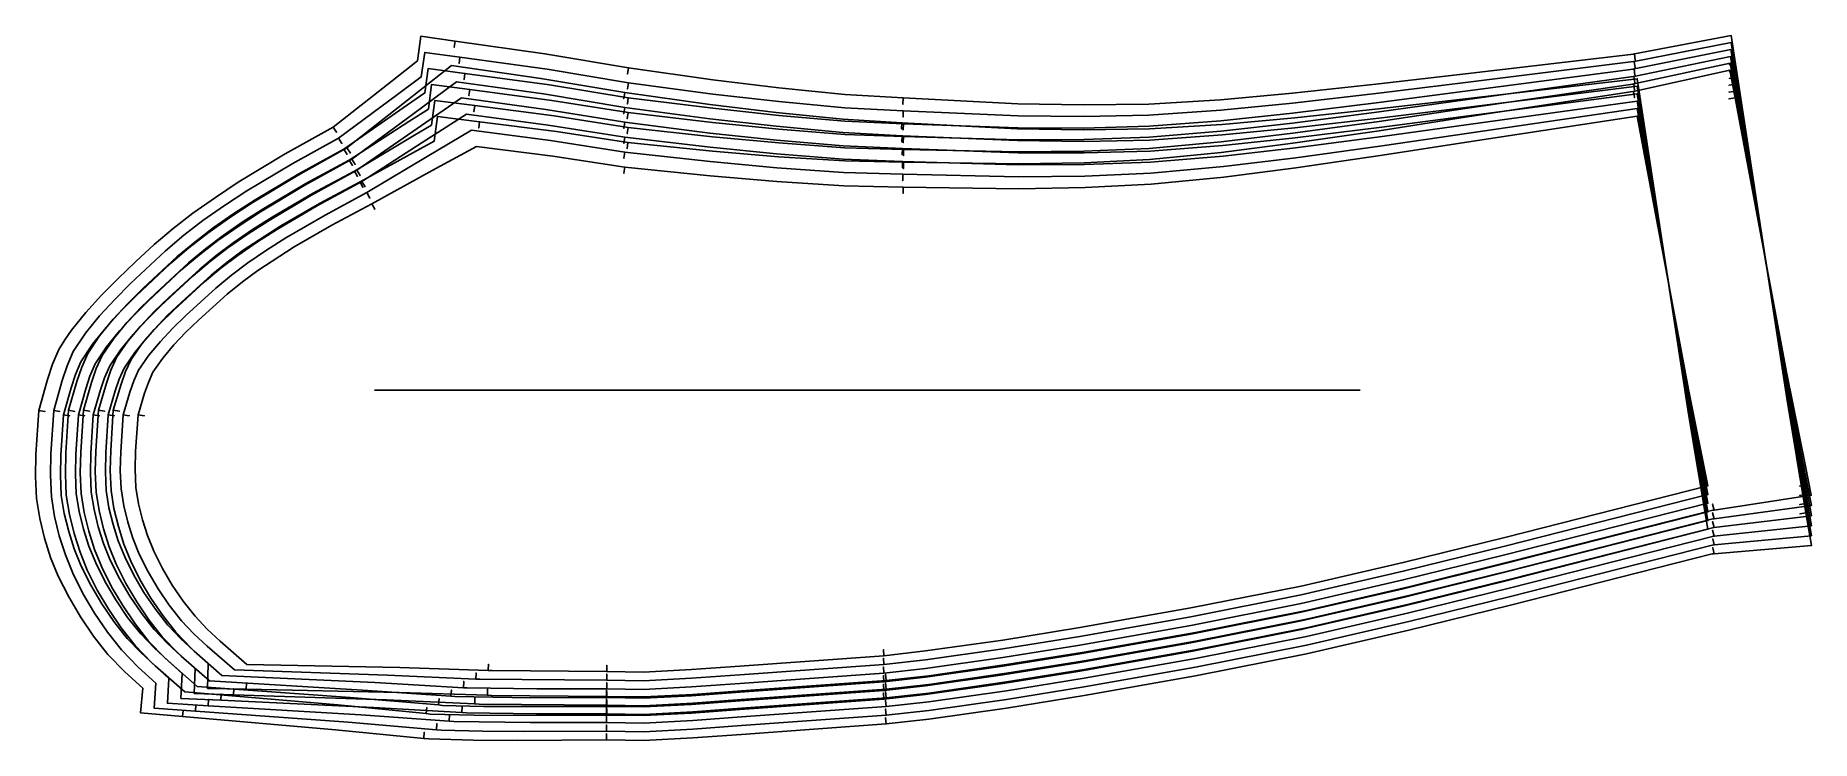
# Model space of a CAD drawing. Header units: inches. Extents: x 0 to 28.1, y 0 to 11.2.
import ezdxf

# ---------------------------------------------------------------- set-up
doc = ezdxf.new("R2010")
doc.units = ezdxf.units.IN

msp = doc.modelspace()

# ---------------------------------------------------------------- linework, layer by layer
at = {"layer": 'T001L001'}
for points in [[(1.699, 0.828), (1.415, 1.088), (1.147, 1.363), (0.92, 1.652), (0.713, 1.957), (0.526, 2.273), (0.36, 2.601), (0.24, 2.899), (0.143, 3.204), (0.066, 3.516), (0.014, 3.833), (0, 4.18), (0.007, 4.529), (0.052, 5.227), (0.149, 5.211), (0.052, 5.227), (0.189, 5.719), (0.268, 5.96), (0.368, 6.192), (0.464, 6.347), (0.569, 6.496), (0.799, 6.78), (1.047, 7.051), (1.306, 7.311), (1.589, 7.587), (1.881, 7.853), (2.183, 8.108), (2.494, 8.352), (2.85, 8.602), (3.214, 8.84), (3.959, 9.292), (4.717, 9.714), (4.772, 9.632), (4.717, 9.714), (5.65, 10.449), (6.053, 10.764), (6.109, 11.154), (6.65, 11.078), (6.636, 10.98), (6.65, 11.078), (8.072, 10.876), (9.398, 10.652), (9.383, 10.555), (9.398, 10.652), (10.734, 10.465), (11.779, 10.338), (12.825, 10.232), (13.752, 10.176), (13.747, 10.078), (13.752, 10.176), (15.569, 10.084), (16.606, 10.065), (17.642, 10.079), (18.782, 10.149), (19.919, 10.251), (21.291, 10.399), (22.661, 10.561), (25.326, 10.87), (25.341, 10.873), (25.352, 10.775), (25.341, 10.873), (26.874, 11.165), (26.943, 10.719), (26.845, 10.704), (26.943, 10.719), (27.754, 5.421), (28.059, 3.605), (27.962, 3.589), (28.059, 3.605), (28.146, 3.087), (26.604, 2.957), (26.58, 3.053), (26.604, 2.957), (26.571, 2.955), (23.378, 2.143), (21.763, 1.745), (20.142, 1.372), (18.383, 1.022), (16.617, 0.71), (15.388, 0.512), (14.155, 0.337), (13.482, 0.261), (13.473, 0.359), (13.482, 0.261), (11.187, 0.097), (10.415, 0.04), (9.642, 0), (9.048, 0.009), (9.048, 0.107), (9.048, 0.009), (7.64, 0.001), (6.936, 0.004), (6.232, 0.025), (6.152, 0.033), (6.161, 0.131), (6.152, 0.033), (4.753, 0.17), (2.331, 0.379), (2.339, 0.477), (2.331, 0.379), (1.665, 0.436), (1.699, 0.828)], [(1.907, 0.905), (1.626, 1.162), (1.362, 1.433), (1.14, 1.717), (0.937, 2.016), (0.752, 2.326), (0.59, 2.648), (0.473, 2.941), (0.377, 3.241), (0.301, 3.547), (0.251, 3.858), (0.236, 4.2), (0.244, 4.542), (0.288, 5.228), (0.385, 5.212), (0.288, 5.228), (0.422, 5.703), (0.5, 5.936), (0.598, 6.16), (0.792, 6.453), (1.015, 6.726), (1.255, 6.986), (1.506, 7.236), (2.061, 7.757), (2.353, 8.001), (2.654, 8.234), (2.997, 8.474), (3.348, 8.703), (4.067, 9.135), (4.802, 9.54), (4.855, 9.457), (4.802, 9.54), (5.738, 10.233), (6.114, 10.509), (6.168, 10.899), (6.727, 10.822), (6.714, 10.724), (6.727, 10.822), (8.108, 10.63), (9.396, 10.416), (9.381, 10.319), (9.396, 10.416), (10.733, 10.239), (11.779, 10.12), (12.826, 10.021), (13.753, 9.972), (13.749, 9.874), (13.753, 9.972), (15.571, 9.893), (16.608, 9.883), (17.645, 9.904), (18.784, 9.982), (19.92, 10.093), (21.291, 10.251), (22.661, 10.423), (25.324, 10.752), (25.338, 10.754), (25.35, 10.656), (25.338, 10.754), (26.871, 11.053), (26.941, 10.61), (26.844, 10.594), (26.941, 10.61), (27.753, 5.502), (28.057, 3.751), (27.96, 3.735), (28.057, 3.751), (28.146, 3.243), (26.604, 3.096), (26.58, 3.191), (26.604, 3.096), (26.573, 3.093), (23.378, 2.281), (21.763, 1.883), (20.142, 1.509), (18.383, 1.16), (16.617, 0.847), (15.388, 0.65), (14.155, 0.475), (13.482, 0.399), (13.473, 0.497), (13.482, 0.399), (11.187, 0.235), (10.415, 0.178), (9.642, 0.137), (9.048, 0.146), (9.048, 0.245), (9.048, 0.146), (7.739, 0.142), (7.085, 0.145), (6.431, 0.163), (6.354, 0.169), (6.362, 0.267), (6.354, 0.169), (4.955, 0.288), (2.533, 0.465), (2.54, 0.563), (2.533, 0.465), (1.878, 0.513), (1.907, 0.905)], [(2.115, 0.983), (1.838, 1.235), (1.577, 1.503), (1.359, 1.782), (1.16, 2.076), (0.979, 2.38), (0.82, 2.696), (0.705, 2.983), (0.611, 3.278), (0.537, 3.578), (0.487, 3.884), (0.473, 4.219), (0.481, 4.555), (0.524, 5.229), (0.621, 5.212), (0.524, 5.229), (0.656, 5.688), (0.732, 5.912), (0.827, 6.128), (1.015, 6.409), (1.231, 6.672), (1.463, 6.922), (1.706, 7.162), (2.242, 7.66), (2.523, 7.894), (2.813, 8.117), (3.144, 8.347), (3.483, 8.565), (4.175, 8.977), (4.886, 9.367), (4.938, 9.283), (4.886, 9.367), (5.827, 10.018), (6.172, 10.255), (6.225, 10.645), (6.805, 10.566), (6.791, 10.468), (6.805, 10.566), (8.145, 10.384), (9.394, 10.181), (9.38, 10.083), (9.394, 10.181), (10.732, 10.013), (11.778, 9.901), (12.827, 9.811), (13.755, 9.768), (13.75, 9.67), (13.755, 9.768), (15.573, 9.703), (16.61, 9.7), (17.647, 9.729), (18.785, 9.816), (19.922, 9.934), (21.291, 10.103), (22.66, 10.284), (25.322, 10.633), (25.335, 10.636), (25.348, 10.538), (25.335, 10.636), (26.867, 10.942), (26.94, 10.501), (26.843, 10.485), (26.94, 10.501), (27.753, 5.584), (28.056, 3.899), (27.959, 3.881), (28.056, 3.899), (28.145, 3.4), (26.604, 3.234), (26.579, 3.33), (26.604, 3.234), (26.576, 3.231), (23.378, 2.419), (21.763, 2.02), (20.142, 1.647), (18.383, 1.298), (16.617, 0.985), (15.388, 0.788), (14.155, 0.613), (13.482, 0.537), (13.473, 0.635), (13.482, 0.537), (11.187, 0.372), (10.415, 0.316), (9.642, 0.275), (9.048, 0.284), (9.048, 0.382), (9.048, 0.284), (7.839, 0.283), (6.631, 0.3), (6.556, 0.306), (6.563, 0.404), (6.556, 0.306), (5.157, 0.406), (2.735, 0.551), (2.74, 0.649), (2.735, 0.551), (2.091, 0.59), (2.115, 0.983)], [(2.322, 1.06), (2.049, 1.309), (1.792, 1.573), (1.578, 1.847), (1.383, 2.135), (1.206, 2.434), (1.05, 2.744), (0.937, 3.025), (0.845, 3.315), (0.772, 3.61), (0.724, 3.909), (0.71, 4.238), (0.718, 4.568), (0.761, 5.23), (0.858, 5.213), (0.761, 5.23), (0.889, 5.672), (0.963, 5.889), (1.056, 6.097), (1.239, 6.366), (1.447, 6.618), (1.671, 6.858), (1.906, 7.087), (2.423, 7.563), (2.694, 7.787), (2.973, 8), (3.292, 8.219), (3.617, 8.427), (4.283, 8.82), (4.972, 9.193), (5.022, 9.108), (4.972, 9.193), (5.917, 9.802), (6.226, 10), (6.278, 10.39), (6.882, 10.31), (6.869, 10.213), (6.882, 10.31), (8.182, 10.138), (9.392, 9.945), (9.378, 9.847), (9.392, 9.945), (10.73, 9.787), (11.778, 9.683), (12.827, 9.6), (13.756, 9.565), (13.752, 9.466), (13.756, 9.565), (15.575, 9.512), (16.612, 9.517), (17.649, 9.554), (18.787, 9.649), (19.923, 9.776), (21.292, 9.954), (22.659, 10.146), (25.319, 10.514), (25.332, 10.517), (25.345, 10.42), (25.332, 10.517), (26.863, 10.832), (26.938, 10.393), (26.841, 10.377), (26.938, 10.393), (27.751, 5.666), (28.054, 4.047), (27.957, 4.029), (28.054, 4.047), (28.145, 3.559), (26.604, 3.373), (26.579, 3.468), (26.604, 3.373), (26.578, 3.37), (23.378, 2.557), (21.763, 2.158), (20.142, 1.785), (18.383, 1.436), (16.617, 1.123), (15.388, 0.926), (14.155, 0.751), (13.482, 0.675), (13.473, 0.773), (13.482, 0.675), (11.187, 0.51), (10.415, 0.453), (9.642, 0.413), (9.048, 0.422), (9.048, 0.52), (9.048, 0.422), (7.939, 0.423), (6.83, 0.438), (6.758, 0.443), (6.764, 0.541), (6.758, 0.443), (5.359, 0.524), (2.937, 0.637), (2.941, 0.736), (2.937, 0.637), (2.304, 0.667), (2.322, 1.06)], [(2.529, 1.138), (2.261, 1.384), (2.008, 1.643), (1.798, 1.912), (1.606, 2.194), (1.433, 2.487), (1.28, 2.791), (1.169, 3.068), (1.079, 3.351), (1.008, 3.641), (0.96, 3.935), (0.947, 4.258), (0.955, 4.582), (0.997, 5.231), (1.094, 5.214), (0.997, 5.231), (1.123, 5.657), (1.195, 5.865), (1.286, 6.065), (1.462, 6.324), (1.664, 6.564), (1.88, 6.793), (2.106, 7.013), (2.604, 7.467), (2.864, 7.681), (3.133, 7.884), (3.439, 8.092), (3.752, 8.289), (4.392, 8.663), (5.057, 9.019), (5.105, 8.934), (5.057, 9.019), (6.007, 9.587), (6.276, 9.746), (6.326, 10.136), (6.96, 10.055), (6.947, 9.957), (6.96, 10.055), (8.219, 9.892), (9.39, 9.709), (9.377, 9.611), (9.39, 9.709), (10.729, 9.561), (11.778, 9.465), (12.828, 9.389), (13.757, 9.361), (13.754, 9.262), (13.757, 9.361), (15.577, 9.322), (16.614, 9.334), (17.651, 9.378), (18.789, 9.482), (19.924, 9.618), (21.292, 9.806), (22.658, 10.008), (25.317, 10.396), (25.329, 10.399), (25.343, 10.301), (25.329, 10.399), (26.858, 10.725), (26.936, 10.286), (26.839, 10.269), (26.936, 10.286), (27.75, 5.749), (28.052, 4.196), (27.955, 4.177), (28.052, 4.196), (28.144, 3.72), (26.603, 3.511), (26.579, 3.607), (26.603, 3.511), (26.581, 3.508), (23.378, 2.694), (21.763, 2.296), (20.142, 1.923), (18.383, 1.574), (16.617, 1.261), (15.388, 1.064), (14.155, 0.888), (13.482, 0.813), (13.473, 0.911), (13.482, 0.813), (11.187, 0.648), (10.415, 0.591), (9.642, 0.551), (9.047, 0.56), (9.049, 0.658), (9.047, 0.56), (7.029, 0.576), (6.96, 0.579), (6.964, 0.677), (6.96, 0.579), (5.561, 0.643), (3.139, 0.724), (3.142, 0.822), (3.139, 0.724), (2.516, 0.745), (2.529, 1.138)], [(2.364, 0.771), (1.894, 1.18), (1.667, 1.393), (1.452, 1.617), (1.241, 1.884), (1.049, 2.166), (0.876, 2.459), (0.724, 2.763), (0.615, 3.033), (0.526, 3.311), (0.456, 3.594), (0.409, 3.882), (0.396, 4.2), (0.403, 4.519), (0.444, 5.159), (0.541, 5.143), (0.444, 5.159), (0.563, 5.586), (0.632, 5.796), (0.719, 5.997), (0.905, 6.279), (1.118, 6.542), (1.348, 6.794), (1.589, 7.035), (2.141, 7.557), (2.432, 7.802), (2.731, 8.036), (3.079, 8.281), (3.434, 8.513), (4.161, 8.954), (4.936, 9.386), (4.991, 9.304), (4.936, 9.386), (5.893, 10.139), (6.594, 10.688), (8.011, 10.487), (9.338, 10.263), (9.323, 10.166), (9.338, 10.263), (10.685, 10.074), (11.737, 9.946), (12.792, 9.839), (13.731, 9.783), (13.725, 9.685), (13.731, 9.783), (15.559, 9.69), (16.608, 9.671), (17.657, 9.685), (18.808, 9.756), (19.956, 9.859), (21.332, 10.008), (22.706, 10.17), (25.386, 10.481), (26.199, 5.172), (26.506, 3.344), (23.284, 2.525), (21.675, 2.129), (20.06, 1.757), (18.309, 1.409), (16.552, 1.098), (15.329, 0.902), (14.103, 0.728), (13.446, 0.654), (13.437, 0.751), (13.446, 0.654), (11.16, 0.49), (10.397, 0.433), (9.633, 0.393), (9.052, 0.402), (9.052, 0.501), (9.052, 0.402), (7.652, 0.395), (6.952, 0.398), (6.252, 0.418), (6.19, 0.425), (6.2, 0.522), (6.19, 0.425), (4.789, 0.562), (2.364, 0.771)], [(2.561, 0.857), (2.1, 1.259), (1.878, 1.467), (1.667, 1.687), (1.46, 1.949), (1.272, 2.225), (1.103, 2.512), (0.954, 2.811), (0.847, 3.076), (0.76, 3.348), (0.691, 3.625), (0.646, 3.907), (0.633, 4.219), (0.64, 4.532), (0.68, 5.159), (0.777, 5.143), (0.68, 5.159), (0.796, 5.57), (0.863, 5.771), (0.947, 5.964), (1.127, 6.235), (1.333, 6.487), (1.555, 6.728), (1.787, 6.959), (2.321, 7.459), (2.601, 7.694), (2.89, 7.918), (3.225, 8.152), (3.567, 8.375), (4.268, 8.796), (5.015, 9.208), (5.068, 9.125), (5.015, 9.208), (5.972, 9.916), (6.673, 10.432), (8.049, 10.241), (9.338, 10.027), (9.323, 9.93), (9.338, 10.027), (10.687, 9.848), (11.74, 9.728), (12.795, 9.629), (13.735, 9.579), (13.73, 9.481), (13.735, 9.579), (15.563, 9.5), (16.613, 9.489), (17.662, 9.51), (18.812, 9.59), (19.96, 9.701), (21.335, 9.86), (22.708, 10.032), (25.386, 10.362), (26.2, 5.244), (26.506, 3.482), (23.284, 2.663), (21.675, 2.266), (20.06, 1.895), (18.309, 1.547), (16.552, 1.236), (15.329, 1.039), (14.103, 0.865), (13.446, 0.791), (13.437, 0.889), (13.446, 0.791), (11.16, 0.627), (10.397, 0.571), (9.633, 0.531), (9.052, 0.54), (9.053, 0.638), (9.052, 0.54), (7.75, 0.536), (7.1, 0.539), (6.449, 0.556), (6.387, 0.562), (6.395, 0.66), (6.387, 0.562), (4.986, 0.68), (2.561, 0.857)], [(2.736, 1.216), (2.472, 1.458), (2.223, 1.713), (2.017, 1.977), (1.83, 2.254), (1.66, 2.541), (1.51, 2.839), (1.401, 3.11), (1.313, 3.388), (1.243, 3.672), (1.197, 3.96), (1.184, 4.277), (1.192, 4.595), (1.233, 5.232), (1.33, 5.215), (1.233, 5.232), (1.356, 5.641), (1.427, 5.842), (1.515, 6.034), (1.686, 6.281), (1.88, 6.51), (2.088, 6.729), (2.306, 6.938), (2.784, 7.371), (3.035, 7.574), (3.293, 7.767), (3.887, 8.152), (4.5, 8.506), (5.143, 8.846), (5.189, 8.759), (5.143, 8.846), (6.098, 9.371), (6.32, 9.492), (6.369, 9.883), (7.037, 9.799), (7.025, 9.701), (7.037, 9.799), (8.256, 9.646), (9.388, 9.473), (9.375, 9.375), (9.388, 9.473), (10.728, 9.335), (11.777, 9.246), (12.828, 9.179), (13.758, 9.157), (13.756, 9.058), (13.758, 9.157), (15.579, 9.131), (16.617, 9.151), (17.653, 9.203), (18.791, 9.315), (19.925, 9.459), (21.292, 9.658), (22.657, 9.87), (25.314, 10.277), (25.326, 10.28), (25.341, 10.183), (25.326, 10.28), (26.852, 10.618), (26.934, 10.18), (26.837, 10.162), (26.934, 10.18), (27.748, 5.834), (28.049, 4.345), (27.953, 4.326), (28.049, 4.345), (28.143, 3.883), (26.603, 3.65), (26.579, 3.745), (26.603, 3.65), (26.584, 3.647), (23.378, 2.832), (21.763, 2.434), (20.142, 2.061), (18.383, 1.711), (16.617, 1.399), (15.388, 1.201), (14.155, 1.026), (13.482, 0.95), (13.473, 1.048), (13.482, 0.95), (11.187, 0.786), (10.415, 0.729), (9.642, 0.689), (9.047, 0.698), (9.048, 0.796), (9.047, 0.698), (7.229, 0.714), (7.162, 0.716), (7.165, 0.814), (7.162, 0.716), (5.763, 0.761), (3.341, 0.81), (3.343, 0.909), (3.341, 0.81), (2.728, 0.823), (2.736, 1.216)], [(2.758, 0.944), (2.306, 1.337), (2.089, 1.541), (1.882, 1.757), (1.68, 2.014), (1.496, 2.284), (1.33, 2.566), (1.184, 2.858), (1.079, 3.118), (0.994, 3.384), (0.927, 3.656), (0.883, 3.932), (0.87, 4.238), (0.877, 4.545), (0.916, 5.159), (1.013, 5.143), (0.916, 5.159), (1.029, 5.553), (1.094, 5.746), (1.176, 5.931), (1.35, 6.19), (1.549, 6.432), (1.762, 6.662), (1.986, 6.883), (2.5, 7.361), (2.77, 7.586), (3.048, 7.8), (3.371, 8.023), (3.701, 8.236), (4.375, 8.638), (5.094, 9.031), (5.145, 8.947), (5.094, 9.031), (6.051, 9.694), (6.752, 10.176), (8.087, 9.995), (9.338, 9.791), (9.324, 9.693), (9.338, 9.791), (10.688, 9.621), (11.742, 9.509), (12.799, 9.418), (13.739, 9.375), (13.734, 9.277), (13.739, 9.375), (15.568, 9.309), (16.618, 9.306), (17.667, 9.335), (18.817, 9.423), (19.964, 9.543), (21.338, 9.712), (22.71, 9.894), (25.386, 10.244), (26.201, 5.316), (26.506, 3.62), (23.284, 2.801), (21.675, 2.404), (20.06, 2.032), (18.309, 1.685), (16.552, 1.373), (15.329, 1.177), (14.103, 1.003), (13.446, 0.929), (13.437, 1.027), (13.446, 0.929), (11.16, 0.765), (10.397, 0.709), (9.633, 0.669), (9.052, 0.678), (9.053, 0.776), (9.052, 0.678), (7.849, 0.676), (6.646, 0.694), (6.584, 0.699), (6.591, 0.797), (6.584, 0.699), (5.183, 0.799), (2.758, 0.944)], [(2.955, 1.031), (2.513, 1.416), (2.3, 1.616), (2.098, 1.827), (1.899, 2.078), (1.719, 2.344), (1.556, 2.619), (1.414, 2.906), (1.312, 3.16), (1.228, 3.421), (1.163, 3.687), (1.119, 3.958), (1.107, 4.257), (1.114, 4.558), (1.153, 5.159), (1.249, 5.142), (1.153, 5.159), (1.262, 5.536), (1.325, 5.721), (1.404, 5.898), (1.572, 6.146), (1.764, 6.377), (1.969, 6.597), (2.185, 6.808), (2.68, 7.264), (2.939, 7.478), (3.207, 7.682), (3.517, 7.895), (3.834, 8.097), (4.482, 8.48), (5.172, 8.854), (5.222, 8.769), (5.172, 8.854), (6.13, 9.471), (6.831, 9.92), (8.125, 9.748), (9.338, 9.555), (9.324, 9.457), (9.338, 9.555), (10.69, 9.395), (11.745, 9.291), (12.802, 9.207), (13.742, 9.171), (13.739, 9.073), (13.742, 9.171), (15.573, 9.119), (16.623, 9.123), (17.672, 9.16), (18.822, 9.256), (19.968, 9.385), (21.341, 9.564), (22.712, 9.756), (25.386, 10.126), (26.201, 5.388), (26.506, 3.758), (23.284, 2.939), (21.675, 2.542), (20.06, 2.17), (18.309, 1.823), (16.552, 1.511), (15.329, 1.315), (14.103, 1.141), (13.446, 1.067), (13.437, 1.165), (13.446, 1.067), (11.16, 0.903), (10.397, 0.847), (9.633, 0.807), (9.052, 0.816), (9.053, 0.914), (9.052, 0.816), (7.947, 0.817), (6.843, 0.832), (6.781, 0.836), (6.787, 0.934), (6.781, 0.836), (5.38, 0.917), (2.955, 1.031)], [(3.152, 1.117), (2.719, 1.495), (2.51, 1.69), (2.313, 1.897), (2.119, 2.143), (1.943, 2.403), (1.784, 2.673), (1.644, 2.953), (1.544, 3.202), (1.462, 3.458), (1.398, 3.718), (1.356, 3.983), (1.344, 4.276), (1.351, 4.57), (1.389, 5.159), (1.486, 5.142), (1.389, 5.159), (1.495, 5.519), (1.556, 5.696), (1.633, 5.865), (1.794, 6.101), (1.979, 6.321), (2.177, 6.531), (2.384, 6.732), (2.859, 7.166), (3.108, 7.37), (3.365, 7.564), (3.663, 7.766), (3.967, 7.959), (4.589, 8.322), (5.251, 8.677), (5.299, 8.591), (5.251, 8.677), (6.208, 9.248), (6.909, 9.664), (8.163, 9.502), (9.338, 9.318), (9.325, 9.221), (9.338, 9.318), (10.691, 9.169), (11.748, 9.072), (12.806, 8.996), (13.747, 8.967), (13.744, 8.869), (13.747, 8.967), (15.578, 8.928), (16.628, 8.94), (17.677, 8.985), (18.826, 9.09), (19.972, 9.227), (21.344, 9.416), (22.714, 9.618), (25.386, 10.008), (26.202, 5.46), (26.506, 3.895), (23.284, 3.077), (21.675, 2.68), (20.06, 2.308), (18.309, 1.96), (16.552, 1.649), (15.329, 1.453), (14.103, 1.279), (13.446, 1.205), (13.437, 1.303), (13.446, 1.205), (11.16, 1.041), (10.397, 0.985), (9.633, 0.945), (9.052, 0.953), (9.053, 1.052), (9.052, 0.953), (7.04, 0.97), (6.978, 0.973), (6.982, 1.071), (6.978, 0.973), (5.577, 1.036), (3.152, 1.117)], [(3.349, 1.204), (2.926, 1.573), (2.721, 1.765), (2.528, 1.967), (2.338, 2.208), (2.166, 2.462), (2.01, 2.726), (1.874, 3), (1.776, 3.244), (1.696, 3.494), (1.634, 3.749), (1.592, 4.009), (1.58, 4.295), (1.587, 4.583), (1.625, 5.159), (1.722, 5.142), (1.625, 5.159), (1.728, 5.503), (1.788, 5.671), (1.861, 5.832), (2.017, 6.057), (2.194, 6.266), (2.384, 6.465), (2.583, 6.656), (3.039, 7.069), (3.278, 7.262), (3.524, 7.446), (4.1, 7.82), (4.696, 8.164), (5.33, 8.5), (5.376, 8.413), (5.33, 8.5), (6.287, 9.026), (6.988, 9.408), (8.201, 9.256), (9.338, 9.082), (9.325, 8.985), (9.338, 9.082), (10.693, 8.942), (11.75, 8.854), (12.809, 8.785), (13.75, 8.763), (13.749, 8.665), (13.75, 8.763), (15.583, 8.738), (16.633, 8.758), (17.682, 8.81), (18.831, 8.923), (19.976, 9.069), (21.347, 9.268), (22.716, 9.48), (25.386, 9.89), (26.203, 5.532), (26.506, 4.033), (23.284, 3.214), (21.675, 2.818), (20.06, 2.446), (18.309, 2.098), (16.552, 1.787), (15.329, 1.591), (14.103, 1.417), (13.446, 1.343), (13.437, 1.44), (13.446, 1.343), (11.16, 1.179), (10.397, 1.122), (9.633, 1.082), (9.052, 1.091), (9.053, 1.19), (9.052, 1.091), (7.237, 1.107), (7.175, 1.109), (7.178, 1.208), (7.175, 1.109), (5.773, 1.155), (3.349, 1.204)], [(5.371, 5.549), (20.995, 5.549)]]:
    msp.add_lwpolyline(points, dxfattribs=at)

doc.saveas('drawing.dxf')
